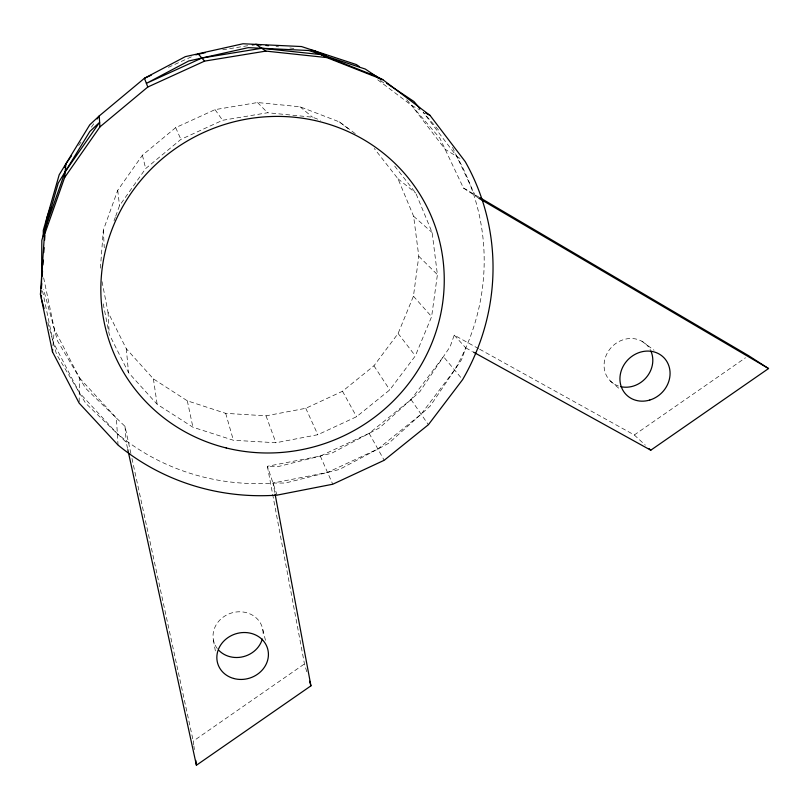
<?xml version="1.0" encoding="UTF-8"?>
<svg xmlns="http://www.w3.org/2000/svg" width="809" height="809" viewBox="0 0 809 809"><rect width="100%" height="100%" fill="white"/><g stroke="black" fill="none" stroke-linecap="round" stroke-linejoin="round"><path stroke-width="0.61" stroke-dasharray="4.04 3.03" d="M79.13 401.921L79.545 378.015L54.345 329.152L43.494 277.022M100.397 268.143L103.33 230.15L117.72 190.297L142.414 155.227L175.674 127.64L215.042 109.63L257.555 102.531L300.028 106.778L339.345 121.886L355.535 133.839M52.959 345.847L54.345 329.152M102.035 281.623L108.042 312.284L126.305 348.76L153.407 378.885L187.314 400.819L225.691 413.348L266.03 415.836L305.782 408.292L342.5 391.263L373.93 365.81L398.109 333.48L413.439 296.205L418.799 256.281L413.621 216.266L397.998 178.809L374.264 148.502M103.249 303.86L109.235 334.309L128.53 372.656L157.138 404.267L192.916 427.223L233.386 440.258L275.92 442.745L317.836 434.706L356.567 416.716L389.756 389.898L415.341 355.869L431.622 316.653L437.416 274.645L432.117 232.517L415.775 193.068L393.771 164.905M478.544 348.618L454.233 335.138L450.128 346.687L419.922 391.556L379.674 427.749L331.852 453.161L279.287 466.297L267.395 466.287L304.457 663.926L307.531 674.301M454.233 335.138L465.762 347.88L461.504 359.762L430.297 405.956L388.765 443.231L339.456 469.442L285.274 483.044L273.017 483.054A222.94 216.337 -27 0 1 117.345 433.745L79.292 392.577L53.252 342.298L42.533 290.967M114.008 220.847L115.282 217.348M115.707 216.175L119.52 205.648L145.671 168.575L180.913 139.381L222.606 120.288L267.597 112.744L312.507 117.174L320.576 120.268M78.655 145.489L81.497 141.413M91.427 127.155L94.966 122.058M277.062 495.128L267.395 466.287L320.293 456.054L369.137 433.351L411.033 399.555L443.443 356.627L462.617 379.623M193.735 744.725L193.26 741.105L304.457 663.926M479.646 349.225L634.296 434.979L745.473 357.8M168.403 67.339L192.37 56.397M222.718 49.784L248.596 45.577M276.051 46.517L278.559 46.791M289.834 47.994L294.85 48.53M377.732 79.808L411.579 105.392L420.154 110.034M465.762 347.88L472.365 351.531M406.715 99.75L439.914 138.238L463.446 188.001L478.675 196.961M463.446 188.001L478.867 198.276M459.987 158.422L445.152 149.311L411.579 105.392M380.412 80.617L385.65 84.106M642.012 341.307L654.026 350.226M339.345 121.886L350.105 130.097M397.998 178.809L415.775 193.068M300.028 106.778L312.507 117.174M610.259 380.908L620.594 389.827M413.621 216.266L432.117 232.517M634.296 434.979L645.279 445.132M127.549 448.429L126.214 442.27L85.643 403.236L56.559 354.433L47.67 321.79M130.896 453.525L125.011 426.373L85.693 388.381L57.54 340.943L43.555 289.42M418.799 256.281L437.416 274.645M257.555 102.531L267.597 112.744M79.545 378.015L116.415 418.071L118.023 445.041M413.439 296.205L431.622 316.653M438.488 130.016L423.107 112.138L456.822 156.481A222.94 216.337 -27 0 1 454.587 369.996L421.115 414.198L377.894 449.015L327.534 472.436L273.017 483.054L274.868 492.944M398.109 333.48L415.341 355.869M215.042 109.63L222.606 120.288M411.033 399.555L428.376 424.735M373.93 365.81L389.756 389.898M369.137 433.351L384.194 460.281M342.5 391.263L356.567 416.716M452.524 147.349L475.601 196.354M305.782 408.292L317.836 434.706M175.674 127.64L180.913 139.381M320.293 456.054L332.752 484.227M266.03 415.836L275.92 442.745M225.691 413.348L233.386 440.258M262.783 629.533L265.726 641.284M142.414 155.227L145.671 168.575M131.968 458.46L193.26 741.105M187.314 400.819L192.916 427.223M213.414 639.99L215.538 651.963M153.407 378.885L157.138 404.267M193.897 745.938L194.362 749.559M117.72 190.297L119.52 205.648M126.305 348.76L128.53 372.656M125.011 426.373L126.214 442.27M108.042 312.284L109.175 333.086M103.33 230.15L104.27 247.746M217.308 648.585A25.261 22.632 -17.1 0 1 231.93 612.868A25.261 22.632 -17.1 0 1 262.996 635.469M618.4 386.004A25.615 23.056 -45 0 1 610.947 347.83A25.615 23.056 -45 0 1 650.325 349.892"/><path stroke-width="1.21" d="M41.451 295.386L41.431 298.875L44.06 308.522M41.502 288.409L41.825 240.344L58.238 183.087L89.819 131.503L99.628 122.301L65.165 171.771L45.415 227.804L45.173 231.526M43.261 236.41L43.302 230.252L59.188 174.784L89.738 124.849L99.224 115.95L144.437 78.271L185.322 56.65L243.024 43.757L301.494 46.548L356.294 64.538L359.439 66.631M370.937 73.639L382.869 79.707L430.024 115.394L465.246 161.658A228.027 220.847 -27 0 1 462.617 379.623L428.376 424.735L384.194 460.281L332.752 484.227L277.062 495.128A228.027 220.847 -27 0 1 118.023 445.041L79.11 403.084L52.474 351.784L40.45 294.375L44.434 234.822L46.78 218.106L50.522 207.488M41.684 283.605L41.208 288.449M42.179 276.162L42.513 271.197M42.928 264.998L43.261 260.043M43.757 252.6L44.09 247.645M44.586 240.202L44.92 235.247M52.474 351.784L52.676 349.407M44.434 234.822L64.639 177.515L65.893 163.822L71.566 155.682M40.45 294.375L40.905 290.815M64.649 167.362L65.893 163.822M97.1 119.004L99.224 115.95L99.922 126.902L64.639 177.515M99.922 126.902L147.794 87.028L204.596 61.11L265.868 51.098L326.816 57.581L382.869 79.707M127.822 449.662L196.415 765.243L310.939 685.84L275.1 494.178M473.467 352.137L650.77 450.208L768.55 368.54L748.568 355.657L479.767 197.598M151.283 75.146L144.437 78.271L147.794 87.028M195.798 54.84L205.476 52.595M252.287 44.97L255.988 44.374L261.004 44.91M266.019 45.446L268.527 45.719M311.152 50.279L313.659 50.542L326.361 55.568M313.659 50.542L326.816 57.581M425.605 112.997L430.024 115.394M478.867 198.276L768.55 368.54M381.373 79.778L365.304 69.058L308.735 50.512L248.323 47.64L188.669 60.988L146.389 83.357L201.866 58.036L261.722 48.277L321.294 54.628L376.124 76.279L378.127 77.795M386.631 83.287L413.945 101.499L420.013 108.558M255.988 44.374L265.868 51.098M648.939 448.52L650.77 450.208M198.084 53.799L204.596 61.11M309.574 681.229L310.939 685.84M195.788 760.42L196.415 765.243M262.308 639.019A25.261 22.632 -17.1 0 1 243.58 656.605A25.261 22.632 -17.1 0 1 218.885 650.396M650.851 350.985A25.615 23.056 -45 0 1 646.381 377.388A25.615 23.056 -45 0 1 620.766 386.672M649.758 400.05A26.404 23.653 -44.8 0 0 663.946 357.73A26.404 23.653 -44.8 0 0 621.302 370.593A26.404 23.653 -44.8 0 0 649.758 400.05M233.538 678.438A26.019 23.198 -17.3 0 0 268.082 650.679A26.019 23.198 -17.3 0 0 226.287 638.847A26.019 23.198 -17.3 0 0 233.538 678.438M226.207 447.953A172.904 167.069 -27.1 0 0 438.903 238.483A172.904 167.069 -27.1 0 0 152.537 167.655A172.904 167.069 -27.1 0 0 226.207 447.953"/></g></svg>
